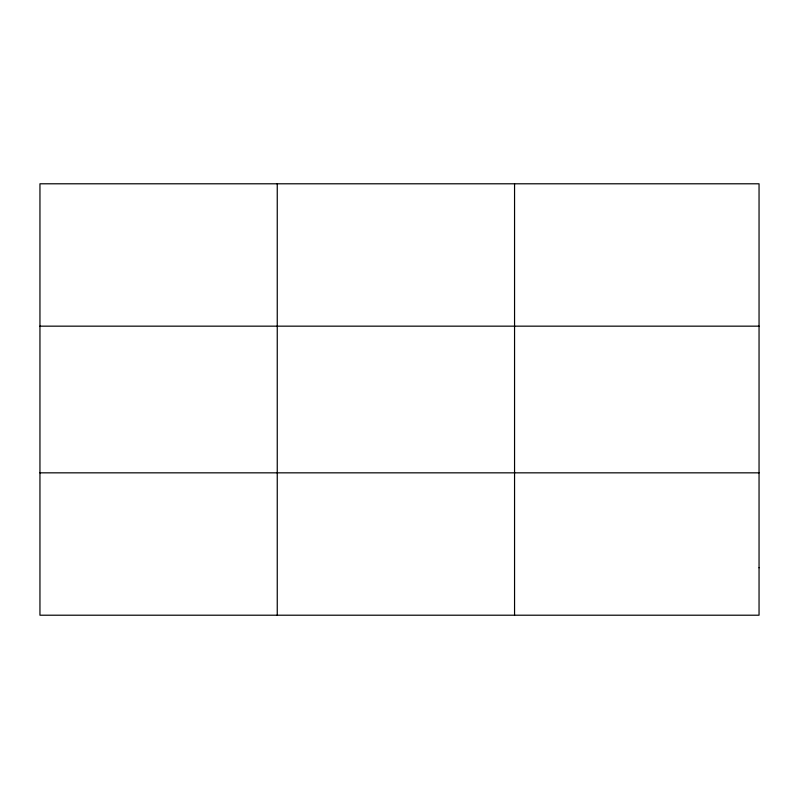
<?xml version="1.0" encoding="UTF-8"?>
<svg xmlns="http://www.w3.org/2000/svg" width="799" height="799" viewBox="0 0 799 799"><rect width="100%" height="100%" fill="white"/><g stroke="black" fill="none" stroke-linecap="round" stroke-linejoin="round"><path stroke-width="1.2" d="M277.253 615.21L277.253 183.79M514.556 615.21L514.556 183.79M39.95 326.162L759.05 326.162M39.95 472.838L759.05 472.838M759.05 567.749L759.05 615.21L39.95 615.21L39.95 183.79L759.05 183.79L759.05 567.749"/></g></svg>
